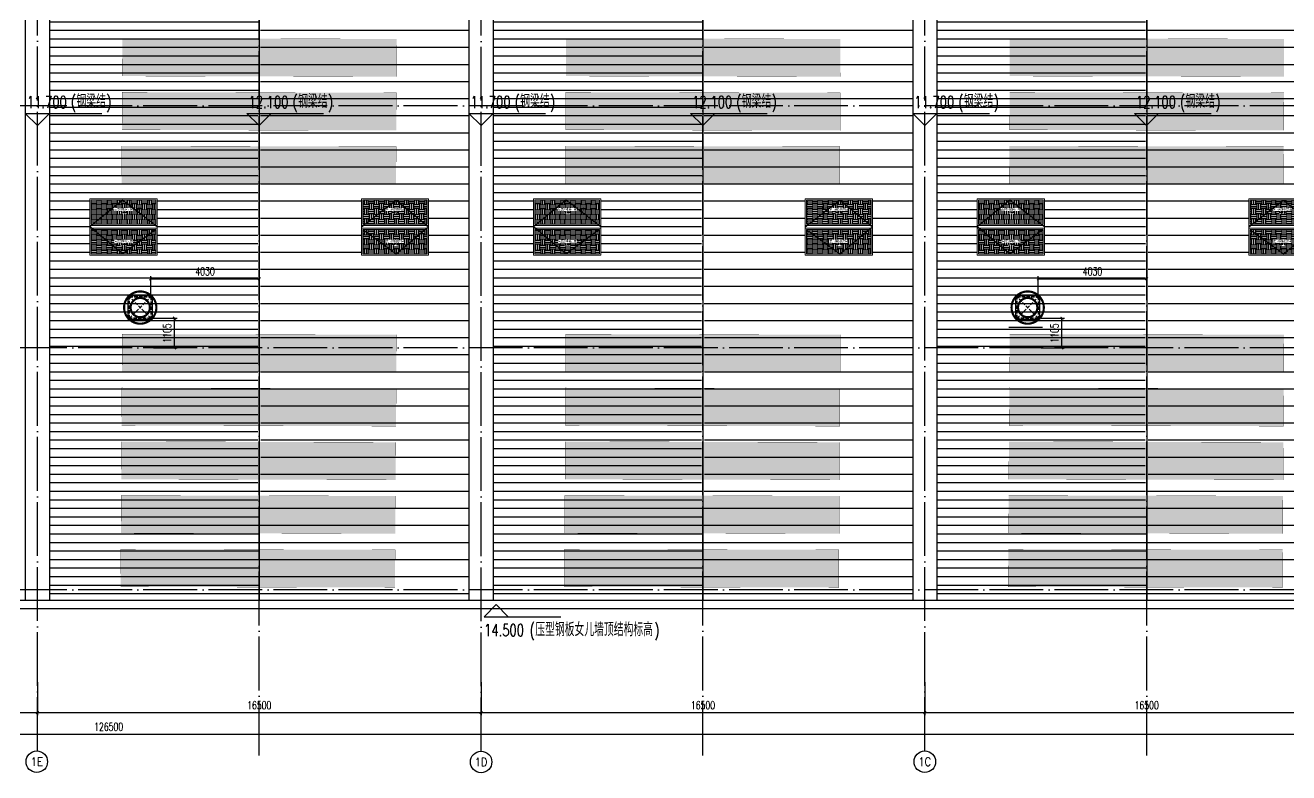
# Model space of a CAD drawing. Extents: x -555607 to 460190, y 498714 to 1664455.
# Drawn here: x 305596 to 352578, y 735017 to 762821 of the extents above; entities that cross this region are included whole.
import ezdxf
from ezdxf.enums import TextEntityAlignment as Align

# ---------------------------------------------------------------- set-up
doc = ezdxf.new("R2010")
doc.units = 0
doc.header["$LTSCALE"] = 1000
doc.header["$MEASUREMENT"] = 0
for name, pattern in [('DASH', [0.35, 0.25, -0.1]), ('DOTE', [2.42, 2, -0.2, 0.02, -0.2]), ('HIDDEN', [9.525, 6.35, -3.175])]:
    doc.linetypes.add(name, pattern=pattern)
doc.layers.get('Defpoints').update_dxf_attribs({"color": 210})
for name, color, linetype in [('99平面图例外参$0$A-HATCH-2', 251, 'Continuous'), ('A-AXIS-D', 1, 'Continuous'), ('A-AXIS-DOTE', 14, 'DOTE'), ('A-AXIS-DP', 126, 'Continuous'), ('A-AXIS-SYMB', 3, 'Continuous'), ('A-HATCH-2', 251, 'Continuous'), ('A-LIN-V', 9, 'Continuous'), ('A-SFCE', 30, 'Continuous'), ('A-WINDOW', 8, 'Continuous'), ('A-云线（根据审图意见修改）', 4, 'Continuous'), ('E-电气标注', 84, 'Continuous'), ('SPACE', 7, 'Continuous'), ('SPACE_HATCH', 8, 'Continuous'), ('参考线', 8, 'Continuous'), ('外框', 1, 'HIDDEN'), ('暖通', 7, 'Continuous')]:
    doc.layers.add(name, color=color, linetype=linetype)
doc.layers.add('成型线', color=3, linetype='Continuous', lineweight=18)
doc.styles.add('_TCH_AXIS', font='COMPLEX', dxfattribs={"bigfont": 'GBCBIG'})
doc.styles.add('_TCH_DIM', font='SIMPLEX', dxfattribs={"bigfont": 'GBCBIG'})
doc.styles.add('_TCH_DIM_T3', font='SIMPLEX', dxfattribs={"width": 0.705882, "bigfont": 'GBCBIG'})
doc.styles.add('_TCH_SPACE', font='SIMPLEX', dxfattribs={"height": 5, "bigfont": 'GBCBIG'})
doc.dimstyles.new('_TCH_ARCH&&100', dxfattribs={"dimtxt": 297.5, "dimasz": 100, "dimexe": 100, "dimexo": 100, "dimgap": 126.25, "dimtad": 1, "dimdec": 0, "dimzin": 0, "dimdsep": 46, "dimtxsty": '_TCH_DIM_T3', "dimblk": 'ARCHTICK', "dimcen": 0.09, "dimclrt": 7, "dimazin": 2, "dimtfac": 1, "dimtdec": 0, "dimtix": 1, "dimtmove": 2, "dimatfit": 3, "dimfxl": 100, "dimtolj": 1, "dimtzin": 0, "dimarcsym": 0})
pattern_1 = [(180, (0, 0), (-6e-14, -635), [])]
pattern_2 = [(180, (0, 0), (-3e-14, -317.5), [])]
pattern_3 = [(0, (0, 0), (187.5, 187.5), [187.5, -187.5]), (0, (0, 70.31), (187.5, 187.5), [187.5, -187.5]), (0, (0, 140.62), (187.5, 187.5), [187.5, -187.5]), (90, (23.44, 164.06), (-187.5, 187.5), [187.5, -187.5]), (90, (93.75, 164.06), (-187.5, 187.5), [187.5, -187.5]), (90, (164.06, 164.06), (-187.5, 187.5), [187.5, -187.5])]

# ---------------------------------------------------------------- blocks, each defined once
blk = doc.blocks.new('_ArchTick')
at = {"color": 0, "linetype": 'ByBlock', "const_width": 0.4}
blk.add_lwpolyline([(-0.5, -0.5), (0.5, 0.5)], dxfattribs=at)
blk = doc.blocks.new('*D402')
at = {"layer": 'A-AXIS-D', "color": 0, "lineweight": -2, "transparency": 16777216}
for p, q in [((289546, 738380), (289546, 737153)), ((306046, 738380), (306046, 737153)), ((289546, 737253), (306046, 737253))]:
    blk.add_line(p, q, dxfattribs=at)
at = {"layer": 'Defpoints', "color": 0, "transparency": 16777216}
for p in [(289546, 738480), (306046, 738480), (306046, 737253)]:
    blk.add_point(p, dxfattribs=at)
at = {"layer": 'A-AXIS-D', "color": 0, "lineweight": -2, "transparency": 16777216, "xscale": 100, "yscale": 100, "zscale": 100, "rotation": 180}
blk.add_blockref('_ArchTick', (289546, 737253), dxfattribs=at)
at = {"layer": 'A-AXIS-D', "color": 0, "lineweight": -2, "transparency": 16777216, "xscale": 100, "yscale": 100, "zscale": 100}
blk.add_blockref('_ArchTick', (306046, 737253), dxfattribs=at)
at = {"layer": 'A-AXIS-D', "color": 7, "transparency": 16777216, "insert": (297796, 737528), "char_height": 297.5, "attachment_point": 5, "style": '_TCH_DIM_T3'}
blk.add_mtext('\\A1;16500', dxfattribs=at)
blk = doc.blocks.new('*D403')
at = {"layer": 'A-AXIS-D', "color": 0, "lineweight": -2, "transparency": 16777216}
for p, q in [((306046, 738380), (306046, 737153)), ((322546, 738380), (322546, 737153)), ((306046, 737253), (322546, 737253))]:
    blk.add_line(p, q, dxfattribs=at)
at = {"layer": 'Defpoints', "color": 0, "transparency": 16777216}
for p in [(306046, 738480), (322546, 738480), (322546, 737253)]:
    blk.add_point(p, dxfattribs=at)
at = {"layer": 'A-AXIS-D', "color": 0, "lineweight": -2, "transparency": 16777216, "xscale": 100, "yscale": 100, "zscale": 100, "rotation": 180}
blk.add_blockref('_ArchTick', (306046, 737253), dxfattribs=at)
at = {"layer": 'A-AXIS-D', "color": 0, "lineweight": -2, "transparency": 16777216, "xscale": 100, "yscale": 100, "zscale": 100}
blk.add_blockref('_ArchTick', (322546, 737253), dxfattribs=at)
at = {"layer": 'A-AXIS-D', "color": 7, "transparency": 16777216, "insert": (314296, 737528), "char_height": 297.5, "attachment_point": 5, "style": '_TCH_DIM_T3'}
blk.add_mtext('\\A1;16500', dxfattribs=at)
blk = doc.blocks.new('*D404')
at = {"layer": 'A-AXIS-D', "color": 0, "lineweight": -2, "transparency": 16777216}
for p, q in [((322546, 738380), (322546, 737153)), ((339046, 738380), (339046, 737153)), ((322546, 737253), (339046, 737253))]:
    blk.add_line(p, q, dxfattribs=at)
at = {"layer": 'Defpoints', "color": 0, "transparency": 16777216}
for p in [(322546, 738480), (339046, 738480), (339046, 737253)]:
    blk.add_point(p, dxfattribs=at)
at = {"layer": 'A-AXIS-D', "color": 0, "lineweight": -2, "transparency": 16777216, "xscale": 100, "yscale": 100, "zscale": 100, "rotation": 180}
blk.add_blockref('_ArchTick', (322546, 737253), dxfattribs=at)
at = {"layer": 'A-AXIS-D', "color": 0, "lineweight": -2, "transparency": 16777216, "xscale": 100, "yscale": 100, "zscale": 100}
blk.add_blockref('_ArchTick', (339046, 737253), dxfattribs=at)
at = {"layer": 'A-AXIS-D', "color": 7, "transparency": 16777216, "insert": (330796, 737528), "char_height": 297.5, "attachment_point": 5, "style": '_TCH_DIM_T3'}
blk.add_mtext('\\A1;16500', dxfattribs=at)
blk = doc.blocks.new('*D405')
at = {"layer": 'A-AXIS-D', "color": 0, "lineweight": -2, "transparency": 16777216}
for p, q in [((339046, 738380), (339046, 737153)), ((355546, 738380), (355546, 737153)), ((339046, 737253), (355546, 737253))]:
    blk.add_line(p, q, dxfattribs=at)
at = {"layer": 'Defpoints', "color": 0, "transparency": 16777216}
for p in [(339046, 738480), (355546, 738480), (355546, 737253)]:
    blk.add_point(p, dxfattribs=at)
at = {"layer": 'A-AXIS-D', "color": 0, "lineweight": -2, "transparency": 16777216, "xscale": 100, "yscale": 100, "zscale": 100, "rotation": 180}
blk.add_blockref('_ArchTick', (339046, 737253), dxfattribs=at)
at = {"layer": 'A-AXIS-D', "color": 0, "lineweight": -2, "transparency": 16777216, "xscale": 100, "yscale": 100, "zscale": 100}
blk.add_blockref('_ArchTick', (355546, 737253), dxfattribs=at)
at = {"layer": 'A-AXIS-D', "color": 7, "transparency": 16777216, "insert": (347296, 737528), "char_height": 297.5, "attachment_point": 5, "style": '_TCH_DIM_T3'}
blk.add_mtext('\\A1;16500', dxfattribs=at)
blk = doc.blocks.new('*D410')
at = {"layer": 'A-AXIS-D', "color": 0, "lineweight": -2, "transparency": 16777216}
for p, q in [((245446, 738280), (245446, 736353)), ((371946, 738280), (371946, 736353)), ((245446, 736453), (371946, 736453))]:
    blk.add_line(p, q, dxfattribs=at)
at = {"layer": 'Defpoints', "color": 0, "transparency": 16777216}
for p in [(245446, 738380), (371946, 738380), (371946, 736453)]:
    blk.add_point(p, dxfattribs=at)
at = {"layer": 'A-AXIS-D', "color": 0, "lineweight": -2, "transparency": 16777216, "xscale": 100, "yscale": 100, "zscale": 100, "rotation": 180}
blk.add_blockref('_ArchTick', (245446, 736453), dxfattribs=at)
at = {"layer": 'A-AXIS-D', "color": 0, "lineweight": -2, "transparency": 16777216, "xscale": 100, "yscale": 100, "zscale": 100}
blk.add_blockref('_ArchTick', (371946, 736453), dxfattribs=at)
at = {"layer": 'A-AXIS-D', "color": 7, "transparency": 16777216, "insert": (308696, 736728), "char_height": 297.5, "attachment_point": 5, "style": '_TCH_DIM_T3'}
blk.add_mtext('\\A1;126500', dxfattribs=at)
blk = doc.blocks.new('44')
blk.add_wipeout([(277446, 745270), (279946, 745270), (279946, 747370), (277446, 747370)]).dxf.layer = '参考线'
at = {"layer": 'SPACE_HATCH'}
h = blk.add_hatch(dxfattribs=at)
h.set_pattern_fill('土壤', color=250, scale=50, style=0)
h.set_pattern_definition(pattern_3)
h.paths.add_polyline_path([(277496, 746420), (279896, 746420), (279896, 747320), (277496, 747320)])
h.paths.add_polyline_path([(278352, 746904), (279057, 746904), (279057, 747034), (278352, 747034)])
h.paths.add_polyline_path([(278591, 746811), (278817, 746811), (278817, 746895), (278591, 746895)])
h = blk.add_hatch(dxfattribs=at)
h.set_pattern_fill('土壤', color=250, scale=50, style=0)
h.set_pattern_definition(pattern_3)
h.paths.add_polyline_path([(277496, 746220), (279896, 746220), (279896, 745320), (277496, 745320)])
h.paths.add_polyline_path([(278352, 745724), (279057, 745724), (279057, 745854), (278352, 745854)])
h.paths.add_polyline_path([(278591, 745631), (278817, 745631), (278817, 745715), (278591, 745715)])
at = {"layer": '外框', "color": 250}
for points in [[(279946, 746320), (278658, 747320), (277446, 746320)], [(279896, 746220), (278658, 745320), (277446, 746320)]]:
    blk.add_lwpolyline(points, dxfattribs=at)
at = {"layer": '成型线', "color": 8}
for p, q in [((279946, 745270), (279946, 747370)), ((277446, 746370), (279946, 746370)), ((277446, 746270), (279946, 746270)), ((277496, 746420), (279896, 746420)), ((277496, 746220), (279896, 746220))]:
    blk.add_line(p, q, dxfattribs=at)
for points in [[(279946, 745270), (277446, 745270), (277446, 747370), (279946, 747370)], [(277496, 746420), (277496, 747320), (279896, 747320), (279896, 746420)], [(279896, 746220), (279896, 745320), (277496, 745320), (277496, 746220)]]:
    blk.add_lwpolyline(points, dxfattribs=at)
at = {"layer": 'SPACE', "color": 250, "style": '_TCH_SPACE'}
for p in [(278365, 746930), (278365, 745750)]:
    blk.add_text('自然排烟窗，有效面积', height=96.5, dxfattribs=at).set_placement(p)
at = {"layer": 'SPACE', "color": 250, "style": '_TCH_SPACE', "width": 0.705882}
for s, height, p in [('2.16m', 59.5, (278600, 746828)), ('2', 29.8, (278792, 746863)), ('2.16m', 59.5, (278600, 745648)), ('2', 29.8, (278792, 745683))]:
    blk.add_text(s, height=height, dxfattribs=at).set_placement(p)
blk = doc.blocks.new('nr3453464')
at = {"layer": 'A-LIN-V'}
blk.add_blockref('44', (14050, 72000), dxfattribs=at)
at = {"layer": 'A-LIN-V', "xscale": -0.9999999999999998}
blk.add_blockref('44', (581542, 72000), dxfattribs=at)
blk = doc.blocks.new('242343243')
at = {"layer": 'A-WINDOW'}
for p in [(16500, -63000), (33000, -63000), (49500, -63000)]:
    blk.add_blockref('nr3453464', p, dxfattribs=at)
blk = doc.blocks.new('fengji')
at = {"layer": '暖通', "color": 7, "linetype": 'DASH', "ltscale": 0.5}
for p, q in [((-395, 395), (395, -395)), ((395, 395), (-395, -395))]:
    blk.add_line(p, q, dxfattribs=at)
at = {"layer": '暖通', "color": 7, "const_width": 79.8}
for points in [[(0, -600, -1), (0, 600, -1)], [(0, -600, 1), (0, 600, 1)]]:
    blk.add_lwpolyline(points, format="xyb", dxfattribs=at)
at = {"layer": '暖通', "color": 7, "ltscale": 0.5}
blk.add_lwpolyline([(-445, 445), (445, 445), (445, -445), (-445, -445)], close=True, dxfattribs=at)
at = {"layer": '暖通', "color": 7, "linetype": 'DASH', "const_width": 79.8}
for points in [[(0, -358, -1), (0, 358, -1)], [(0, -358, 1), (0, 358, 1)]]:
    blk.add_lwpolyline(points, format="xyb", dxfattribs=at)
at = {"layer": '暖通', "color": 7, "linetype": 'DASH', "ltscale": 0.5}
blk.add_lwpolyline([(-395, 395), (395, 395), (395, -395), (-395, -395)], close=True, dxfattribs=at)
blk = doc.blocks.new('*D679')
at = {"layer": 'A-AXIS-DP', "color": 0, "lineweight": -2, "transparency": 16777216}
for p, q in [((343266, 752805), (343266, 753488)), ((343266, 753388), (347296, 753388)), ((347296, 752805), (347296, 753488))]:
    blk.add_line(p, q, dxfattribs=at)
at = {"layer": 'Defpoints', "color": 0, "transparency": 16777216}
for p in [(347296, 753388), (343266, 752705), (347296, 752705)]:
    blk.add_point(p, dxfattribs=at)
at = {"layer": 'A-AXIS-DP', "color": 0, "lineweight": -2, "transparency": 16777216, "xscale": 100, "yscale": 100, "zscale": 100, "rotation": 180}
blk.add_blockref('_ArchTick', (343266, 753388), dxfattribs=at)
at = {"layer": 'A-AXIS-DP', "color": 0, "lineweight": -2, "transparency": 16777216, "xscale": 100, "yscale": 100, "zscale": 100}
blk.add_blockref('_ArchTick', (347296, 753388), dxfattribs=at)
at = {"layer": 'A-AXIS-DP', "color": 7, "transparency": 16777216, "insert": (345281, 753663), "char_height": 297.5, "attachment_point": 5, "style": '_TCH_DIM_T3'}
blk.add_mtext('\\A1;4030', dxfattribs=at)
blk = doc.blocks.new('*D680')
at = {"layer": 'A-AXIS-DP', "color": 0, "lineweight": -2, "transparency": 16777216}
for p, q in [((343366, 751925), (344245, 751925)), ((344145, 750820), (344145, 751925)), ((343366, 750820), (344245, 750820))]:
    blk.add_line(p, q, dxfattribs=at)
at = {"layer": 'Defpoints', "color": 0, "transparency": 16777216}
for p in [(343266, 751925), (344145, 751925), (343266, 750820)]:
    blk.add_point(p, dxfattribs=at)
at = {"layer": 'A-AXIS-DP', "color": 0, "lineweight": -2, "transparency": 16777216, "xscale": 100, "yscale": 100, "zscale": 100}
for p, rotation in [((344145, 751925), 90), ((344145, 750820), 270)]:
    blk.add_blockref('_ArchTick', p, dxfattribs=dict(at, rotation=rotation))
at = {"layer": 'A-AXIS-DP', "color": 7, "transparency": 16777216, "insert": (343870, 751372), "char_height": 297.5, "attachment_point": 5, "rotation": 90, "style": '_TCH_DIM_T3'}
blk.add_mtext('\\A1;1105', dxfattribs=at)
blk = doc.blocks.new('*D681')
at = {"layer": 'A-AXIS-DP', "color": 0, "lineweight": -2, "transparency": 16777216}
for p, q in [((310266, 752805), (310266, 753488)), ((310266, 753388), (314296, 753388)), ((314296, 752805), (314296, 753488))]:
    blk.add_line(p, q, dxfattribs=at)
at = {"layer": 'Defpoints', "color": 0, "transparency": 16777216}
for p in [(314296, 753388), (310266, 752705), (314296, 752705)]:
    blk.add_point(p, dxfattribs=at)
at = {"layer": 'A-AXIS-DP', "color": 0, "lineweight": -2, "transparency": 16777216, "xscale": 100, "yscale": 100, "zscale": 100, "rotation": 180}
blk.add_blockref('_ArchTick', (310266, 753388), dxfattribs=at)
at = {"layer": 'A-AXIS-DP', "color": 0, "lineweight": -2, "transparency": 16777216, "xscale": 100, "yscale": 100, "zscale": 100}
blk.add_blockref('_ArchTick', (314296, 753388), dxfattribs=at)
at = {"layer": 'A-AXIS-DP', "color": 7, "transparency": 16777216, "insert": (312281, 753663), "char_height": 297.5, "attachment_point": 5, "style": '_TCH_DIM_T3'}
blk.add_mtext('\\A1;4030', dxfattribs=at)
blk = doc.blocks.new('*D682')
at = {"layer": 'A-AXIS-DP', "color": 0, "lineweight": -2, "transparency": 16777216}
for p, q in [((310366, 751925), (311245, 751925)), ((311145, 750820), (311145, 751925)), ((310366, 750820), (311245, 750820))]:
    blk.add_line(p, q, dxfattribs=at)
at = {"layer": 'Defpoints', "color": 0, "transparency": 16777216}
for p in [(310266, 751925), (311145, 751925), (310266, 750820)]:
    blk.add_point(p, dxfattribs=at)
at = {"layer": 'A-AXIS-DP', "color": 0, "lineweight": -2, "transparency": 16777216, "xscale": 100, "yscale": 100, "zscale": 100}
for p, rotation in [((311145, 751925), 90), ((311145, 750820), 270)]:
    blk.add_blockref('_ArchTick', p, dxfattribs=dict(at, rotation=rotation))
at = {"layer": 'A-AXIS-DP', "color": 7, "transparency": 16777216, "insert": (310870, 751372), "char_height": 297.5, "attachment_point": 5, "rotation": 90, "style": '_TCH_DIM_T3'}
blk.add_mtext('\\A1;1105', dxfattribs=at)
blk = doc.blocks.new('w42343eeee')
at = {"color": 250}
blk.add_wipeout([(367285, 568212), (365883, 568215), (365906, 578415), (367306, 578412)], dxfattribs=at).dxf.layer = '参考线'
at = {"layer": '99平面图例外参$0$A-HATCH-2'}
h = blk.add_hatch(dxfattribs=at)
h.set_pattern_fill('ANSI33', color=250, scale=75)
h.set_pattern_definition([(45, (1135667.22, 924695.12), (-168.3798, 168.3798), []), (45, (1135835.6, 924695.12), (-168.3798, 168.3798), [119.0625, -59.53125])])
h.paths.add_polyline_path([(366843, 550430), (365843, 550432)])
h.paths.add_polyline_path([(365906, 578415), (367306, 578412), (367283, 568212), (365883, 568215)])
at = {"layer": 'E-电气标注', "color": 250, "const_width": 5}
blk.add_lwpolyline([(365906, 578415), (365883, 568215), (367283, 568212), (367306, 578412)], close=True, dxfattribs=at)
blk = doc.blocks.new('w242343')
at = {"layer": 'A-SFCE', "color": 250, "rotation": 270.1299680659603}
for p in [(40598239435.999367, 3386153525.761409), (40598239436.395271, 3386151525.764611), (40598239428.410339, 3386149525.766155), (40598239456.785843, 3386142525.794295), (40598239448.80101, 3386140525.795837), (40598239440.816177, 3386138525.797379), (40598239432.831337, 3386136525.798921), (40598239424.846512, 3386134525.800463)]:
    blk.add_blockref('w42343eeee', p, dxfattribs=at)
for p in [(40598222936.041817, 3386153488.333325), (40598222936.437721, 3386151488.336527), (40598222928.452797, 3386149488.338071), (40598222956.828293, 3386142488.36621), (40598222948.84346, 3386140488.367757), (40598222940.858627, 3386138488.369298), (40598222932.873787, 3386136488.37084), (40598222924.888962, 3386134488.372382)]:
    blk.add_blockref('w42343eeee', p, dxfattribs=at)
for p in [(40598206436.084267, 3386153450.905241), (40598206436.480171, 3386151450.908447), (40598206428.4953, 3386149450.90999), (40598206456.870789, 3386142450.938126), (40598206448.88591, 3386140450.939666), (40598206440.901077, 3386138450.941208), (40598206432.916237, 3386136450.94275), (40598206424.931412, 3386134450.944291)]:
    blk.add_blockref('w42343eeee', p, dxfattribs=at)
blk = doc.blocks.new('2312321321')
at = {"layer": 'A-云线（根据审图意见修改）', "ltscale": 500}
blk.add_line((343420.8, 751582.9), (342170.8, 751582.9), dxfattribs=at)
at = {"layer": '暖通', "rotation": 180}
for p in [(309870.8, 752320), (342870.8, 752320)]:
    blk.add_blockref('fengji', p, dxfattribs=at)
at = {"layer": 'A-AXIS-DP'}
for p1, p2, distance, picture, middle in [((310265.8, 752705), (314295.8, 752705), 682.9, '*D681', (312280.8, 753662.9)), ((343265.8, 752705), (347295.8, 752705), 682.9, '*D679', (345280.8, 753662.9)), ((310265.8, 750820), (310265.8, 751925), -879.2, '*D682', (310870, 751372.5)), ((343265.8, 750820), (343265.8, 751925), -879.2, '*D680', (343870, 751372.5))]:
    dim = blk.add_aligned_dim(p1=p1, p2=p2, distance=distance, dimstyle='_TCH_ARCH&&100', dxfattribs=at)
    dim.commit()
    dim.dimension.update_dxf_attribs({"geometry": picture, "text_midpoint": middle})

msp = doc.modelspace()

# ---------------------------------------------------------------- block references
at = {"layer": 'A-WINDOW', "rotation": 359.8700319340397}
msp.add_blockref('w242343', (-40606042043.5, -3292924822.4), dxfattribs=at)

# ---------------------------------------------------------------- next in the draw order: hatches: boundary and pattern name
at = {"layer": 'A-HATCH-2'}
h = msp.add_hatch(dxfattribs=at)
h.set_pattern_fill('ANSI31', color=250, scale=200, angle=135)
h.set_pattern_definition(pattern_2)
h.paths.add_polyline_path([(306495.8, 832220), (314295.8, 832220), (314295.8, 830430), (314241, 746374.3), (314295.8, 741420), (306495.8, 741420)])
h = msp.add_hatch(dxfattribs=at)
h.set_pattern_fill('ANSI31', color=250, scale=400, angle=135)
h.set_pattern_definition(pattern_1)
h.paths.add_polyline_path([(322095.8, 832220), (314295.8, 832220), (314295.8, 830430), (314350.6, 746374.3), (314295.8, 741420), (322095.8, 741420)])
h = msp.add_hatch(dxfattribs=at)
h.set_pattern_fill('ANSI31', color=250, scale=200, angle=135)
h.set_pattern_definition(pattern_2)
h.paths.add_polyline_path([(322995.8, 832220), (330795.8, 832220), (330795.8, 830430), (330741, 746374.3), (330795.8, 741420), (322995.8, 741420)])
h = msp.add_hatch(dxfattribs=at)
h.set_pattern_fill('ANSI31', color=250, scale=400, angle=135)
h.set_pattern_definition(pattern_1)
h.paths.add_polyline_path([(338595.8, 832220), (330795.8, 832220), (330795.8, 830430), (330850.6, 746374.3), (330795.8, 741420), (338595.8, 741420)])
h = msp.add_hatch(dxfattribs=at)
h.set_pattern_fill('ANSI31', color=250, scale=200, angle=135)
h.set_pattern_definition(pattern_2)
h.paths.add_polyline_path([(339495.8, 832220), (347295.8, 832220), (347295.8, 830430), (347241, 746374.3), (347295.8, 741420), (339495.8, 741420)])
h = msp.add_hatch(dxfattribs=at)
h.set_pattern_fill('ANSI31', color=250, scale=400, angle=135)
h.set_pattern_definition(pattern_1)
h.paths.add_polyline_path([(355095.8, 832220), (347295.8, 832220), (347295.8, 830430), (347350.6, 746374.3), (347295.8, 741420), (355095.8, 741420)])

# ---------------------------------------------------------------- next in the draw order: linework, layer by layer
at = {"layer": 'A-AXIS-D'}
for centre in [(306023, 735426.1), (322545.8, 735417), (339045.8, 735426.1)]:
    msp.add_circle(centre, 400, dxfattribs=at)
at = {"layer": 'A-AXIS-DOTE', "color": 250}
for p, q in [((306045.8, 735825.5), (306045.8, 841482.3)), ((314295.8, 735660), (314295.8, 841482.3)), ((322545.8, 735817), (322545.8, 841482.3)), ((330795.8, 735660), (330795.8, 841482.3)), ((339045.8, 735826.1), (339045.8, 841482.3)), ((347295.8, 735660), (347295.8, 841482.3)), ((355545.8, 759820), (237953.6, 759820)), ((355545.8, 750820), (237953.6, 750820)), ((355545.8, 741820), (237953.6, 741820))]:
    msp.add_line(p, q, dxfattribs=at)
at = {"layer": 'A-AXIS-SYMB', "color": 8}
for p, q in [((306045.8, 759091.6), (305595.8, 759541.6)), ((305595.8, 759541.6), (308445.8, 759541.6)), ((306045.8, 759091.6), (306495.8, 759541.6)), ((314287.4, 759091.6), (313837.4, 759541.6)), ((313837.4, 759541.6), (316687.4, 759541.6)), ((314287.4, 759091.6), (314737.4, 759541.6)), ((322545.8, 759091.6), (322095.8, 759541.6)), ((322095.8, 759541.6), (324945.8, 759541.6)), ((322545.8, 759091.6), (322995.8, 759541.6)), ((330787.4, 759091.6), (330337.4, 759541.6)), ((330337.4, 759541.6), (333187.4, 759541.6)), ((330787.4, 759091.6), (331237.4, 759541.6)), ((339045.8, 759091.6), (338595.8, 759541.6)), ((338595.8, 759541.6), (341445.8, 759541.6)), ((339045.8, 759091.6), (339495.8, 759541.6)), ((347287.4, 759091.6), (346837.4, 759541.6)), ((346837.4, 759541.6), (349687.4, 759541.6)), ((347287.4, 759091.6), (347737.4, 759541.6)), ((323107.4, 741270), (322657.4, 740820)), ((323107.4, 741270), (323557.4, 740820)), ((322657.4, 740820), (325507.4, 740820))]:
    msp.add_line(p, q, dxfattribs=at)
at = {"layer": 'A-LIN-V', "color": 8}
for points in [[(305595.8, 832220), (305595.8, 741420)], [(306495.8, 832220), (306495.8, 741420)], [(322095.8, 832220), (322095.8, 741420)], [(322995.8, 832220), (322995.8, 741420)], [(338595.8, 832220), (338595.8, 741420)], [(339495.8, 832220), (339495.8, 741420)]]:
    msp.add_lwpolyline(points, dxfattribs=at)
at = {"layer": 'A-SFCE', "color": 8}
for p, q in [((314295.8, 832220), (314295.8, 741420)), ((330795.8, 832220), (330795.8, 741420)), ((347295.8, 832220), (347295.8, 741420))]:
    msp.add_line(p, q, dxfattribs=at)
for points in [[(355945.9, 741120), (245445.9, 741120), (245445.9, 757820)], [(355945.9, 741420), (245745.9, 741420), (245745.9, 757520)]]:
    msp.add_lwpolyline(points, dxfattribs=at)

# ---------------------------------------------------------------- next in the draw order: texts
at = {"layer": 'A-AXIS-D', "color": 7, "style": '_TCH_AXIS'}
for s, height, p, p2 in [('1E', 314.07, (305791.2, 735269.1), (306254.9, 735269.1)), ('1D', 307.25, (322311.7, 735263.4), (322779.9, 735263.4)), ('1C', 321.14, (338816.4, 735265.6), (339275.2, 735265.6))]:
    msp.add_text(s, height=height, dxfattribs=at).set_placement(p, p2, align=Align.FIT)
at = {"layer": 'A-AXIS-SYMB', "color": 8, "style": '_TCH_DIM', "width": 0.705882}
for s, height, p in [('11.700', 446.25, (305655, 759741.6)), ('(', 446.2, (307290, 759741.6)), (')', 446.2, (308605.9, 759741.6)), ('12.100', 446.25, (313896.6, 759741.6)), ('(', 446.2, (315531.6, 759741.6)), (')', 446.2, (316847.5, 759741.6)), ('11.700', 446.25, (322155, 759741.6)), ('(', 446.2, (323790, 759741.6)), (')', 446.2, (325105.9, 759741.6)), ('12.100', 446.25, (330396.6, 759741.6)), ('(', 446.2, (332031.6, 759741.6)), (')', 446.2, (333347.5, 759741.6)), ('11.700', 446.25, (338655, 759741.6)), ('(', 446.2, (340290, 759741.6)), (')', 446.2, (341605.9, 759741.6)), ('12.100', 446.25, (346896.6, 759741.6)), ('(', 446.2, (348531.6, 759741.6)), (')', 446.2, (349847.5, 759741.6)), ('14.500', 446.25, (322656.6, 740095)), ('(', 446.2, (324351.6, 740095)), (')', 446.2, (328985, 740095))]:
    msp.add_text(s, height=height, dxfattribs=at).set_placement(p)
at = {"layer": 'A-AXIS-SYMB', "color": 8, "style": '_TCH_DIM'}
for s, height, p in [('钢梁结', 506.38, (307500, 759741.6)), ('钢梁结', 506.38, (315741.6, 759741.6)), ('钢梁结', 506.38, (324000, 759741.6)), ('钢梁结', 506.38, (332241.6, 759741.6)), ('钢梁结', 506.38, (340500, 759741.6)), ('钢梁结', 506.38, (348741.6, 759741.6)), ('压型钢板女儿墙顶结构标高', 506.383, (324561.6, 740095))]:
    msp.add_text(s, height=height, dxfattribs=at).set_placement(p)

# ---------------------------------------------------------------- next in the draw order: dimensions: what is measured, and where the dimension line sits
at = {"layer": 'A-AXIS-D'}
for base, p1, p2, text, picture, middle in [((371945.8, 736453.3), (245445.8, 738380), (371945.8, 738380), '126500', '*D410', (308695.8, 736728.3)), ((306045.8, 737253.3), (289545.8, 738480), (306045.8, 738480), '16500', '*D402', (297795.8, 737528.3)), ((322545.8, 737253.3), (306045.8, 738480), (322545.8, 738480), '16500', '*D403', (314295.8, 737528.3)), ((339045.8, 737253.3), (322545.8, 738480), (339045.8, 738480), '16500', '*D404', (330795.8, 737528.3)), ((355545.8, 737253.3), (339045.8, 738480), (355545.8, 738480), '16500', '*D405', (347295.8, 737528.3))]:
    dim = msp.add_linear_dim(base=base, p1=p1, p2=p2, angle=0, text=text, dimstyle='_TCH_ARCH&&100', dxfattribs=at)
    dim.commit()
    dim.dimension.update_dxf_attribs({"geometry": picture, "text_midpoint": middle, "dimtype": 129})

# ---------------------------------------------------------------- next in the draw order: block references
at = {"layer": 'A-WINDOW'}
msp.add_blockref('242343243', (0, 0), dxfattribs=at)

# ---------------------------------------------------------------- next in the draw order: block references
at = {"layer": '暖通', "color": 7}
msp.add_blockref('2312321321', (0, 0), dxfattribs=at)

doc.saveas('drawing.dxf')
